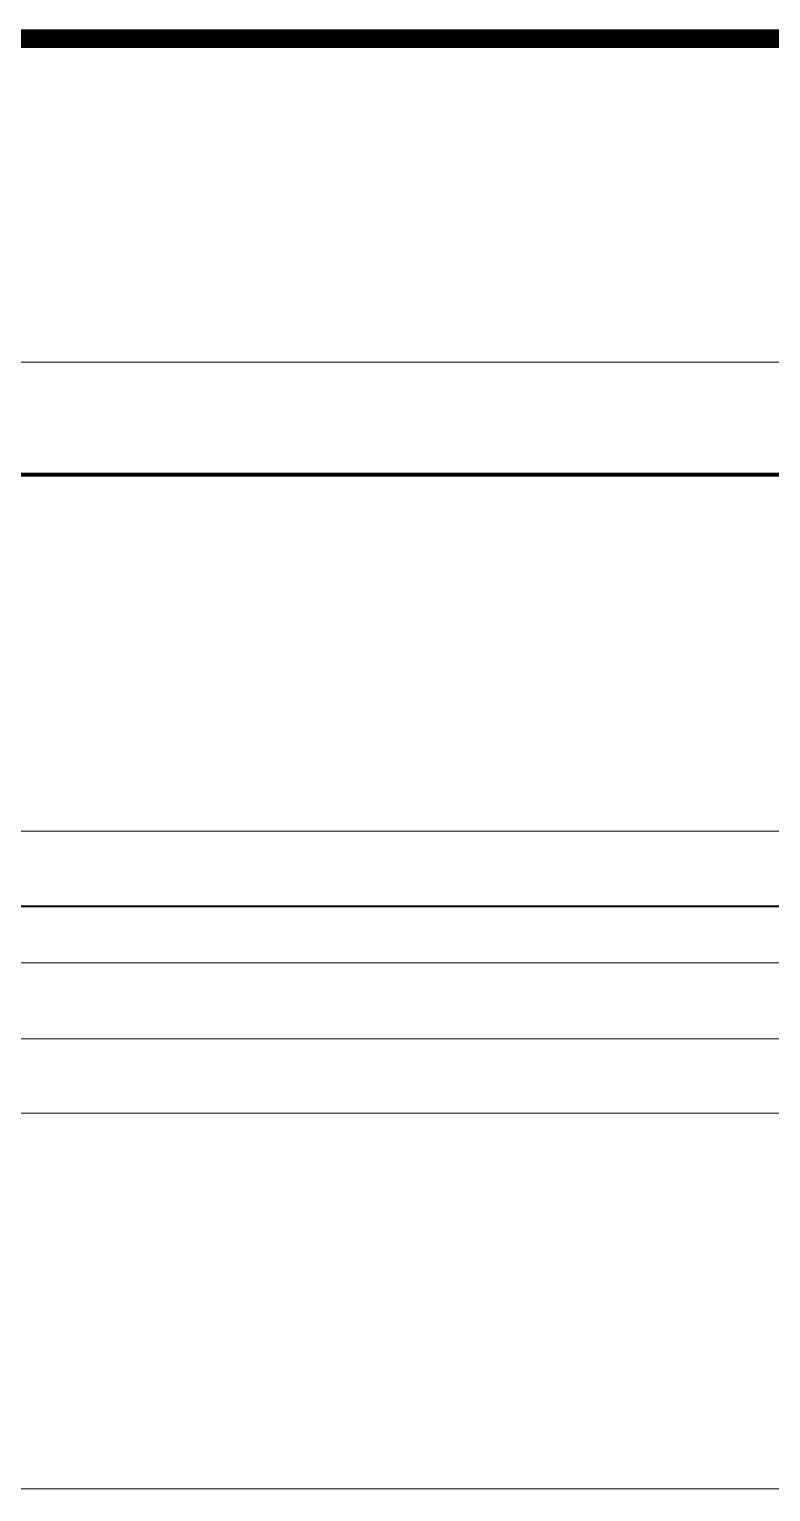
# Model space of a CAD drawing. Extents: x -1281 to 23780, y 0 to 7214.
# Drawn here: x 2162.4 to 2201.9, y 3864.8 to 3942.7 of the extents above; entities that cross this region are included whole.
import ezdxf

# ---------------------------------------------------------------- set-up
doc = ezdxf.new("R2010")
doc.units = 0
doc.header["$LTSCALE"] = 25
doc.header["$MEASUREMENT"] = 0
doc.linetypes.add('HIDDEN2', pattern=[4.7625, 3.175, -1.5875])
doc.layers.get('0').update_dxf_attribs({"color": 9, "lineweight": 9})
for name, color, linetype, lineweight in [('00', 9, 'Continuous', 9), ('06D', 9, 'Continuous', 9), ('10', 9, 'Continuous', 9), ('21', 9, 'Continuous', 9), ('33', 9, 'BATTING', 9), ('40B', 9, 'Continuous', 9)]:
    doc.layers.add(name, color=color, linetype=linetype, lineweight=lineweight)
doc.linetypes.add('BATTING', pattern='A,0.0001,-0.1,[134,ltypeshp.shx,S=0.1,R=0,X=-0.1,Y=0],-0.2,[134,ltypeshp.shx,S=0.1,R=180,X=0.1,Y=0],-0.1', length=0.4001)

# ---------------------------------------------------------------- blocks, each defined once
blk = doc.blocks.new('p-zemin kat')
at = {"layer": '00'}
blk.add_lwpolyline([(2130, 3885), (2222.5, 3885), (2222.5, 3765), (2202.5, 3765), (2202.5, 3865), (2130, 3865)], close=True, dxfattribs=at)
at = {"layer": '06D'}
for points in [[(1154.5, 3765), (1122.5, 3765), (1122.5, 3925), (2262.5, 3925), (2262.5, 3765), (2262.5, 3765)], [(2122.938, 3900.009), (2237.501, 3900.01), (2237.5, 3760)], [(2129.668, 3893), (2230.5, 3893), (2230.5, 3760)]]:
    blk.add_lwpolyline(points, dxfattribs=at)
at = {"layer": '10'}
for points, const_width in [([(1128.5, 3765), (1128.5, 3919), (2256.6, 3919), (2256.6, 3765)], 0.2), ([(2122.938, 3896.009), (2233.501, 3896.01), (2233.5, 3760)], 0.1)]:
    blk.add_lwpolyline(points, dxfattribs=dict(at, const_width=const_width))
at = {"layer": '33', "ltscale": 0.4}
blk.add_lwpolyline([(2226.495, 3760), (2226.495, 3760), (2226.629, 3888.95), (2129.668, 3888.955)], dxfattribs=at)
at = {"layer": '40B'}
blk.add_lwpolyline([(2222.5, 2815), (2222.5, 3885), (1162.5, 3885), (1162.5, 2865), (1162.5, 2865), (1162.5, 2815), (2222.5, 2815)], close=True, dxfattribs=at)

msp = doc.modelspace()

# ---------------------------------------------------------------- linework, layer by layer
msp.add_lwpolyline([(1122.5, 3925), (2262.5, 3925)])
at = {"layer": '21', "linetype": 'HIDDEN2', "ltscale": 0.1, "const_width": 1}
msp.add_lwpolyline([(2366.629, 3942.221), (2091.111, 3942.221), (2091.111, 3333.104), (2366.629, 3333.104)], close=True, dxfattribs=at)

# ---------------------------------------------------------------- block references
at = {"layer": '10'}
msp.add_blockref('p-zemin kat', (0, 0), dxfattribs=at)

doc.saveas('drawing.dxf')
